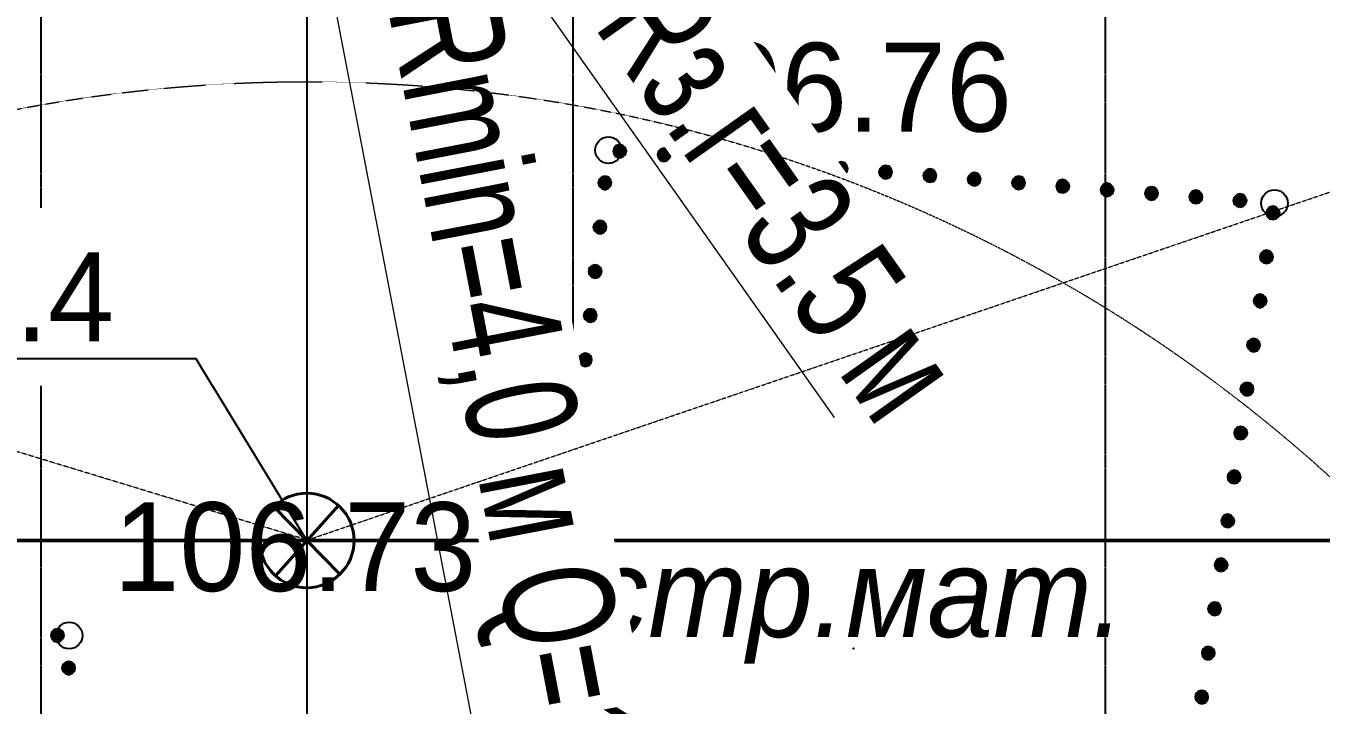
# Model space of a CAD drawing. Header units: millimetres. Extents: x 172667 to 1873135, y -274708 to 168495.
# Drawn here: x 1789544 to 1804148, y 55414 to 63067 of the extents above; entities that cross this region are included whole.
import ezdxf
from ezdxf import colors
from ezdxf.entities.mleader import LeaderData, LeaderLine
from ezdxf.enums import TextEntityAlignment as Align
from ezdxf.math import Vec2, Vec3

# ---------------------------------------------------------------- set-up
doc = ezdxf.new("R2010")
doc.units = ezdxf.units.MM
doc.linetypes.add('DASHED', pattern=[0.75, 0.5, -0.25])
doc.linetypes.add('осевая', pattern=[2, 1.25, -0.25, 0.25, -0.25])
for name, color, linetype, lineweight in [('0004-Осевая', 4, 'осевая', 25), ('010 ОГР.ДЕЙСТВ.', 3, '04.Линия ограничения', 40), ('011 ОП.ЗОНА.КРАН', 1, '02.Опасная зона кран', 40), ('СО_50_фермы', 7, 'Continuous', 50)]:
    doc.layers.add(name, color=color, linetype=linetype, lineweight=lineweight)
for name, color, linetype in [('_ТОПО', 253, 'Continuous'), ('SC007', 7, 'Continuous'), ('для геологии', 7, 'Continuous')]:
    doc.layers.add(name, color=color, linetype=linetype)
doc.styles.add('1', font='', dxfattribs={"height": 0.000909972})
doc.styles.add('F2', font='', dxfattribs={"height": 0.000909972})
doc.styles.get("Standard").update_dxf_attribs({"font": '', "height": 500})
doc.styles.add('размеры', font='', dxfattribs={"width": 0.7})
doc.styles.get('1').set_extended_font_data('D431', italic=True)
doc.styles.get('F2').set_extended_font_data('D431')
doc.styles.get('Standard').set_extended_font_data('T-FLEX Type A')
doc.styles.get('размеры').set_extended_font_data('T-FLEX Type A')
doc.linetypes.add('02.Опасная зона кран', pattern='A,1,-2,10,-0.05,[3,линии ППР.shx,S=0.2,R=180,X=0,Y=-1],-0.05,10,-2', length=25.1)
doc.linetypes.add('04.Линия ограничения', pattern='A,20,[4,линии ППР.shx,S=1.25,R=135,X=1.25,Y=0],-2.5', length=22.5)
doc.dimstyles.new('SPDS$4', dxfattribs={"dimscale": 500, "dimtxt": 2.5, "dimasz": 3, "dimexe": 0.18, "dimexo": 0.0625, "dimtad": 1, "dimtoh": 1, "dimdec": 0, "dimzin": 0, "dimtxsty": 'размеры', "dimblk1": 'OPEN30', "dimsah": 1, "dimcen": 2.5, "dimclrd": 256, "dimclre": 256, "dimclrt": 1, "dimaunit": 1, "dimadec": 0, "dimazin": 0, "dimtfac": 1, "dimtdec": 0, "dimtix": 1, "dimtmove": 0, "dimatfit": 3, "dimfxl": 1, "dimtolj": 1, "dimtzin": 0, "dimlwd": 20, "dimlwe": 20, "dimarcsym": 0})

# ---------------------------------------------------------------- blocks, each defined once
blk = doc.blocks.new('SYMBOL2060001')
at = {"layer": 'SC007'}
blk.add_circle((0, 0), 0.15, dxfattribs=at)
blk = doc.blocks.new('*D266')
at = {"linetype": 'Continuous', "lineweight": 20, "ltscale": 200, "transparency": 16777216}
for p, q in [((1792150, 67866), (1794171, 65008)), ((1798663, 58655), (1795037, 63783))]:
    blk.add_line(p, q, dxfattribs=at)
at = {"ltscale": 200, "transparency": 16777216}
blk.add_solid([(1795241, 63928), (1794833, 63639), (1794171, 65008)], dxfattribs=at)
at = {"layer": 'Defpoints', "color": 0, "ltscale": 200, "transparency": 16777216}
for p in [(1792150, 67866), (1794171, 65008)]:
    blk.add_point(p, dxfattribs=at)
at = {"color": 1, "ltscale": 200, "transparency": 16777216, "insert": (1798049, 61148), "char_height": 1250, "attachment_point": 5, "rotation": 305.2637, "style": 'размеры', "bg_fill": 3, "box_fill_scale": 1.1, "bg_fill_color": 256, "bg_fill_true_color": 13158600, "bg_fill_transparency": 0}
blk.add_mtext('\\A1;Rз.г=3.5 м', dxfattribs=at)
blk = doc.blocks.new('_Open30')
at = {"color": 0, "linetype": 'ByBlock', "lineweight": -2}
for p, q in [((-1, 0.2679), (0, 0)), ((0, 0), (-1, -0.2679)), ((0, 0), (-1, 0))]:
    blk.add_line(p, q, dxfattribs=at)
blk = doc.blocks.new('*D267')
at = {"linetype": 'Continuous', "lineweight": 20, "ltscale": 200, "transparency": 16777216}
blk.add_line((1789817, 64811), (1782219, 56524), dxfattribs=at)
at = {"ltscale": 200, "transparency": 16777216}
blk.add_solid([(1782034, 56693), (1782403, 56355), (1781205, 55419)], dxfattribs=at)
at = {"layer": 'Defpoints', "color": 0, "ltscale": 200, "transparency": 16777216}
for p in [(1792491, 67728), (1781205, 55419)]:
    blk.add_point(p, dxfattribs=at)
at = {"color": 1, "ltscale": 200, "transparency": 16777216, "insert": (1786079, 62260), "char_height": 1250, "attachment_point": 5, "rotation": 47.4812, "style": 'размеры', "bg_fill": 3, "box_fill_scale": 1.1, "bg_fill_color": 256, "bg_fill_true_color": 13158600, "bg_fill_transparency": 0}
blk.add_mtext('\\A1;Rмах=14,0 м Q=1,77', dxfattribs=at)
blk = doc.blocks.new('*D268')
at = {"linetype": 'Continuous', "lineweight": 20, "ltscale": 200, "transparency": 16777216}
for p, q in [((1792150, 67866), (1792717, 64920)), ((1795008, 53013), (1793000, 63447))]:
    blk.add_line(p, q, dxfattribs=at)
blk.add_arc((1792150, 67866), 3000, 257.1042, 282.6085, dxfattribs=at)
at = {"ltscale": 200, "transparency": 16777216}
blk.add_solid([(1793246, 63494), (1792755, 63400), (1792717, 64920)], dxfattribs=at)
at = {"layer": 'Defpoints', "color": 0, "ltscale": 200, "transparency": 16777216}
for p in [(1792150, 67866), (1792717, 64920)]:
    blk.add_point(p, dxfattribs=at)
at = {"color": 1, "ltscale": 200, "transparency": 16777216, "insert": (1795158, 57689), "char_height": 1250, "attachment_point": 5, "rotation": 280.8896, "style": 'размеры', "bg_fill": 3, "box_fill_scale": 1.1, "bg_fill_color": 256, "bg_fill_true_color": 13158600, "bg_fill_transparency": 0}
blk.add_mtext('\\A1;Rmin=4,0 м Q=13,9 м', dxfattribs=at)
blk = doc.blocks.new('_None')

msp = doc.modelspace()

# ---------------------------------------------------------------- hatches: boundary and pattern name
at = {"layer": '_ТОПО', "linetype": 'ByBlock', "lineweight": -2}
for points in [[(1796241.2, 61580.1), (1796276.2, 61590.1), (1796306.2, 61620.1), (1796316.2, 61655.1), (1796306.2, 61695.1), (1796276.2, 61720.1), (1796241.2, 61730.1), (1796201.2, 61720.1), (1796176.2, 61695.1), (1796166.2, 61655.1), (1796176.2, 61620.1), (1796201.2, 61590.1)], [(1796741.2, 61540.1), (1796776.2, 61550.1), (1796806.2, 61580.1), (1796816.2, 61615.1), (1796806.2, 61655.1), (1796776.2, 61680.1), (1796741.2, 61690.1), (1796701.2, 61680.1), (1796676.2, 61655.1), (1796666.2, 61615.1), (1796676.2, 61580.1), (1796701.2, 61550.1)], [(1797241.2, 61500.1), (1797276.2, 61510.1), (1797306.2, 61540.1), (1797316.2, 61575.1), (1797306.2, 61615.1), (1797276.2, 61640.1), (1797241.2, 61650.1), (1797201.2, 61640.1), (1797176.2, 61615.1), (1797166.2, 61575.1), (1797176.2, 61540.1), (1797201.2, 61510.1)], [(1797741.2, 61460.1), (1797776.2, 61470.1), (1797806.2, 61500.1), (1797816.2, 61535.1), (1797806.2, 61575.1), (1797776.2, 61600.1), (1797741.2, 61610.1), (1797701.2, 61600.1), (1797676.2, 61575.1), (1797666.2, 61535.1), (1797676.2, 61500.1), (1797701.2, 61470.1)], [(1798241.2, 61425.1), (1798276.2, 61435.1), (1798306.2, 61460.1), (1798316.2, 61500.1), (1798306.2, 61535.1), (1798276.2, 61565.1), (1798241.2, 61575.1), (1798201.2, 61565.1), (1798176.2, 61535.1), (1798166.2, 61500.1), (1798176.2, 61460.1), (1798201.2, 61435.1)], [(1798736.2, 61385.1), (1798776.2, 61395.1), (1798801.2, 61420.1), (1798811.2, 61460.1), (1798801.2, 61495.1), (1798776.2, 61525.1), (1798736.2, 61535.1), (1798701.2, 61525.1), (1798671.2, 61495.1), (1798661.2, 61460.1), (1798671.2, 61420.1), (1798701.2, 61395.1)], [(1799236.2, 61345.1), (1799276.2, 61355.1), (1799301.2, 61380.1), (1799311.2, 61420.1), (1799301.2, 61455.1), (1799276.2, 61485.1), (1799236.2, 61495.1), (1799201.2, 61485.1), (1799171.2, 61455.1), (1799161.2, 61420.1), (1799171.2, 61380.1), (1799201.2, 61355.1)], [(1796071.2, 61220.1), (1796111.2, 61235.1), (1796136.2, 61260.1), (1796146.2, 61300.1), (1796136.2, 61335.1), (1796111.2, 61365.1), (1796071.2, 61375.1), (1796036.2, 61365.1), (1796006.2, 61335.1), (1795996.2, 61300.1), (1796006.2, 61260.1), (1796036.2, 61235.1)], [(1799736.2, 61305.1), (1799776.2, 61315.1), (1799801.2, 61340.1), (1799811.2, 61380.1), (1799801.2, 61415.1), (1799776.2, 61445.1), (1799736.2, 61455.1), (1799701.2, 61445.1), (1799671.2, 61415.1), (1799661.2, 61380.1), (1799671.2, 61340.1), (1799701.2, 61315.1)], [(1800236.2, 61265.1), (1800276.2, 61275.1), (1800301.2, 61300.1), (1800311.2, 61340.1), (1800301.2, 61375.1), (1800276.2, 61405.1), (1800236.2, 61415.1), (1800201.2, 61405.1), (1800171.2, 61375.1), (1800161.2, 61340.1), (1800171.2, 61300.1), (1800201.2, 61275.1)], [(1800736.2, 61225.1), (1800776.2, 61235.1), (1800801.2, 61260.1), (1800811.2, 61300.1), (1800801.2, 61335.1), (1800776.2, 61365.1), (1800736.2, 61375.1), (1800701.2, 61365.1), (1800671.2, 61335.1), (1800661.2, 61300.1), (1800671.2, 61260.1), (1800701.2, 61235.1)], [(1801236.2, 61185.1), (1801271.2, 61195.1), (1801301.2, 61220.1), (1801311.2, 61260.1), (1801301.2, 61295.1), (1801271.2, 61325.1), (1801236.2, 61335.1), (1801196.2, 61325.1), (1801171.2, 61295.1), (1801161.2, 61260.1), (1801171.2, 61220.1), (1801196.2, 61195.1)], [(1801736.2, 61145.1), (1801771.2, 61155.1), (1801801.2, 61180.1), (1801811.2, 61220.1), (1801801.2, 61255.1), (1801771.2, 61285.1), (1801736.2, 61295.1), (1801696.2, 61285.1), (1801671.2, 61255.1), (1801661.2, 61220.1), (1801671.2, 61180.1), (1801696.2, 61155.1)], [(1802236.2, 61105.1), (1802271.2, 61115.1), (1802301.2, 61140.1), (1802311.2, 61180.1), (1802301.2, 61215.1), (1802271.2, 61245.1), (1802236.2, 61255.1), (1802196.2, 61245.1), (1802171.2, 61215.1), (1802161.2, 61180.1), (1802171.2, 61140.1), (1802196.2, 61115.1)], [(1802736.2, 61065.1), (1802771.2, 61075.1), (1802801.2, 61100.1), (1802811.2, 61140.1), (1802801.2, 61175.1), (1802771.2, 61205.1), (1802736.2, 61215.1), (1802696.2, 61205.1), (1802671.2, 61175.1), (1802661.2, 61140.1), (1802671.2, 61100.1), (1802696.2, 61075.1)], [(1803231.2, 61025.1), (1803271.2, 61035.1), (1803296.2, 61060.1), (1803311.2, 61100.1), (1803296.2, 61135.1), (1803271.2, 61165.1), (1803231.2, 61175.1), (1803196.2, 61165.1), (1803166.2, 61135.1), (1803156.2, 61100.1), (1803166.2, 61060.1), (1803196.2, 61035.1)], [(1803606.2, 60885.1), (1803641.2, 60895.1), (1803671.2, 60920.1), (1803681.2, 60960.1), (1803671.2, 60995.1), (1803641.2, 61025.1), (1803606.2, 61035.1), (1803566.2, 61025.1), (1803541.2, 60995.1), (1803531.2, 60960.1), (1803541.2, 60920.1), (1803566.2, 60895.1)], [(1796016.2, 60725.1), (1796056.2, 60735.1), (1796081.2, 60760.1), (1796091.2, 60800.1), (1796081.2, 60835.1), (1796056.2, 60865.1), (1796016.2, 60875.1), (1795981.2, 60865.1), (1795951.2, 60835.1), (1795941.2, 60800.1), (1795951.2, 60760.1), (1795981.2, 60735.1)], [(1803531.2, 60390.1), (1803571.2, 60400.1), (1803596.2, 60425.1), (1803606.2, 60465.1), (1803596.2, 60500.1), (1803571.2, 60530.1), (1803531.2, 60540.1), (1803496.2, 60530.1), (1803466.2, 60500.1), (1803456.2, 60465.1), (1803466.2, 60425.1), (1803496.2, 60400.1)], [(1795961.2, 60225.1), (1796001.2, 60235.1), (1796026.2, 60265.1), (1796036.2, 60300.1), (1796026.2, 60340.1), (1796001.2, 60365.1), (1795961.2, 60375.1), (1795926.2, 60365.1), (1795896.2, 60340.1), (1795886.2, 60300.1), (1795896.2, 60265.1), (1795926.2, 60235.1)], [(1803461.2, 59890.1), (1803496.2, 59905.1), (1803526.2, 59930.1), (1803536.2, 59970.1), (1803526.2, 60005.1), (1803496.2, 60035.1), (1803461.2, 60045.1), (1803421.2, 60035.1), (1803396.2, 60005.1), (1803386.2, 59970.1), (1803396.2, 59930.1), (1803421.2, 59905.1)], [(1795906.2, 59730.1), (1795946.2, 59740.1), (1795971.2, 59765.1), (1795981.2, 59805.1), (1795971.2, 59840.1), (1795946.2, 59870.1), (1795906.2, 59880.1), (1795871.2, 59870.1), (1795841.2, 59840.1), (1795831.2, 59805.1), (1795841.2, 59765.1), (1795871.2, 59740.1)], [(1803386.2, 59395.1), (1803426.2, 59405.1), (1803451.2, 59435.1), (1803461.2, 59470.1), (1803451.2, 59510.1), (1803426.2, 59535.1), (1803386.2, 59545.1), (1803351.2, 59535.1), (1803321.2, 59510.1), (1803311.2, 59470.1), (1803321.2, 59435.1), (1803351.2, 59405.1)], [(1795851.2, 59230.1), (1795891.2, 59240.1), (1795916.2, 59270.1), (1795926.2, 59305.1), (1795916.2, 59345.1), (1795891.2, 59370.1), (1795851.2, 59380.1), (1795816.2, 59370.1), (1795786.2, 59345.1), (1795776.2, 59305.1), (1795786.2, 59270.1), (1795816.2, 59240.1)], [(1803311.2, 58900.1), (1803351.2, 58910.1), (1803376.2, 58940.1), (1803386.2, 58975.1), (1803376.2, 59015.1), (1803351.2, 59040.1), (1803311.2, 59050.1), (1803276.2, 59040.1), (1803246.2, 59015.1), (1803236.2, 58975.1), (1803246.2, 58940.1), (1803276.2, 58910.1)], [(1795796.2, 58730.1), (1795836.2, 58740.1), (1795861.2, 58770.1), (1795871.2, 58805.1), (1795861.2, 58845.1), (1795836.2, 58870.1), (1795796.2, 58880.1), (1795761.2, 58870.1), (1795731.2, 58845.1), (1795721.2, 58805.1), (1795731.2, 58770.1), (1795761.2, 58740.1)], [(1803241.2, 58405.1), (1803276.2, 58415.1), (1803306.2, 58445.1), (1803316.2, 58480.1), (1803306.2, 58520.1), (1803276.2, 58545.1), (1803241.2, 58555.1), (1803201.2, 58545.1), (1803176.2, 58520.1), (1803166.2, 58480.1), (1803176.2, 58445.1), (1803201.2, 58415.1)], [(1795741.2, 58235.1), (1795781.2, 58245.1), (1795806.2, 58270.1), (1795816.2, 58310.1), (1795806.2, 58345.1), (1795781.2, 58375.1), (1795741.2, 58385.1), (1795706.2, 58375.1), (1795676.2, 58345.1), (1795666.2, 58310.1), (1795676.2, 58270.1), (1795706.2, 58245.1)], [(1803166.2, 57910.1), (1803206.2, 57920.1), (1803231.2, 57945.1), (1803241.2, 57985.1), (1803231.2, 58020.1), (1803206.2, 58050.1), (1803166.2, 58060.1), (1803131.2, 58050.1), (1803101.2, 58020.1), (1803091.2, 57985.1), (1803101.2, 57945.1), (1803131.2, 57920.1)], [(1795686.2, 57735.1), (1795726.2, 57745.1), (1795751.2, 57775.1), (1795761.2, 57810.1), (1795751.2, 57850.1), (1795726.2, 57875.1), (1795686.2, 57885.1), (1795651.2, 57875.1), (1795621.2, 57850.1), (1795611.2, 57810.1), (1795621.2, 57775.1), (1795651.2, 57745.1)], [(1803096.2, 57415.1), (1803131.2, 57425.1), (1803161.2, 57450.1), (1803171.2, 57490.1), (1803161.2, 57525.1), (1803131.2, 57555.1), (1803096.2, 57565.1), (1803056.2, 57555.1), (1803031.2, 57525.1), (1803021.2, 57490.1), (1803031.2, 57450.1), (1803056.2, 57425.1)], [(1795631.2, 57240.1), (1795671.2, 57250.1), (1795696.2, 57275.1), (1795706.2, 57315.1), (1795696.2, 57350.1), (1795671.2, 57380.1), (1795631.2, 57390.1), (1795596.2, 57380.1), (1795566.2, 57350.1), (1795556.2, 57315.1), (1795566.2, 57275.1), (1795596.2, 57250.1)], [(1803021.2, 56920.1), (1803056.2, 56930.1), (1803086.2, 56955.1), (1803096.2, 56995.1), (1803086.2, 57030.1), (1803056.2, 57060.1), (1803021.2, 57070.1), (1802981.2, 57060.1), (1802956.2, 57030.1), (1802946.2, 56995.1), (1802956.2, 56955.1), (1802981.2, 56930.1)], [(1795576.2, 56740.1), (1795616.2, 56750.1), (1795641.2, 56780.1), (1795651.2, 56815.1), (1795641.2, 56855.1), (1795616.2, 56880.1), (1795576.2, 56890.1), (1795541.2, 56880.1), (1795511.2, 56855.1), (1795501.2, 56815.1), (1795511.2, 56780.1), (1795541.2, 56750.1)], [(1802946.2, 56425.1), (1802986.2, 56435.1), (1803011.2, 56460.1), (1803021.2, 56500.1), (1803011.2, 56535.1), (1802986.2, 56565.1), (1802946.2, 56575.1), (1802911.2, 56565.1), (1802881.2, 56535.1), (1802871.2, 56500.1), (1802881.2, 56460.1), (1802911.2, 56435.1)], [(1795521.2, 56240.1), (1795561.2, 56250.1), (1795586.2, 56280.1), (1795596.2, 56315.1), (1795586.2, 56355.1), (1795561.2, 56380.1), (1795521.2, 56390.1), (1795486.2, 56380.1), (1795456.2, 56355.1), (1795446.2, 56315.1), (1795456.2, 56280.1), (1795486.2, 56250.1)], [(1789901.2, 56125.1), (1789936.2, 56135.1), (1789966.2, 56165.1), (1789976.2, 56200.1), (1789966.2, 56240.1), (1789936.2, 56265.1), (1789901.2, 56275.1), (1789861.2, 56265.1), (1789836.2, 56240.1), (1789826.2, 56200.1), (1789836.2, 56165.1), (1789861.2, 56135.1)], [(1802876.2, 55925.1), (1802911.2, 55935.1), (1802941.2, 55965.1), (1802951.2, 56000.1), (1802941.2, 56040.1), (1802911.2, 56065.1), (1802876.2, 56075.1), (1802836.2, 56065.1), (1802811.2, 56040.1), (1802801.2, 56000.1), (1802811.2, 55965.1), (1802836.2, 55935.1)], [(1790026.2, 55755.1), (1790066.2, 55770.1), (1790091.2, 55795.1), (1790101.2, 55830.1), (1790091.2, 55870.1), (1790066.2, 55895.1), (1790026.2, 55905.1), (1789991.2, 55895.1), (1789961.2, 55870.1), (1789951.2, 55830.1), (1789961.2, 55795.1), (1789991.2, 55770.1)], [(1795466.2, 55745.1), (1795506.2, 55755.1), (1795531.2, 55780.1), (1795541.2, 55820.1), (1795531.2, 55855.1), (1795506.2, 55885.1), (1795466.2, 55895.1), (1795431.2, 55885.1), (1795401.2, 55855.1), (1795391.2, 55820.1), (1795401.2, 55780.1), (1795431.2, 55755.1)], [(1802801.2, 55430.1), (1802841.2, 55440.1), (1802866.2, 55470.1), (1802876.2, 55505.1), (1802866.2, 55545.1), (1802841.2, 55570.1), (1802801.2, 55580.1), (1802766.2, 55570.1), (1802736.2, 55545.1), (1802726.2, 55505.1), (1802736.2, 55470.1), (1802766.2, 55440.1)]]:
    msp.add_hatch(color=8, dxfattribs=at).paths.add_polyline_path(points)

# ---------------------------------------------------------------- linework, layer by layer
at = {"layer": '0004-Осевая', "elevation": 107296.5}
for points in [[(1789712, 65911.8), (1789712, -4591.9)], [(1795712, 65911.8), (1795712, -4591.9)], [(1801712, 65911.8), (1801712, -4791.9)]]:
    msp.add_lwpolyline(points, dxfattribs=at)
at = {"layer": '0004-Осевая', "ltscale": 5, "elevation": 107296.5}
msp.add_lwpolyline([(1775165.2, 57268.6), (1808719.1, 57268.6)], dxfattribs=at)
at = {"layer": '_ТОПО', "color": 8, "linetype": 'ByBlock', "lineweight": -2, "flags": 128}
for points, elevation in [([(1796241.2, 61580.1), (1796276.2, 61590.1), (1796306.2, 61620.1), (1796316.2, 61655.1), (1796306.2, 61695.1), (1796276.2, 61720.1), (1796241.2, 61730.1), (1796201.2, 61720.1), (1796176.2, 61695.1), (1796166.2, 61655.1), (1796176.2, 61620.1), (1796201.2, 61590.1), (1796241.2, 61580.1)], 106825), ([(1796241.2, 61580.1), (1796276.2, 61590.1), (1796306.2, 61620.1), (1796316.2, 61655.1), (1796306.2, 61695.1), (1796276.2, 61720.1), (1796241.2, 61730.1), (1796201.2, 61720.1), (1796176.2, 61695.1), (1796166.2, 61655.1), (1796176.2, 61620.1), (1796201.2, 61590.1), (1796241.2, 61580.1)], 106825), ([(1796741.2, 61540.1), (1796776.2, 61550.1), (1796806.2, 61580.1), (1796816.2, 61615.1), (1796806.2, 61655.1), (1796776.2, 61680.1), (1796741.2, 61690.1), (1796701.2, 61680.1), (1796676.2, 61655.1), (1796666.2, 61615.1), (1796676.2, 61580.1), (1796701.2, 61550.1), (1796741.2, 61540.1)], 106825), ([(1796741.2, 61540.1), (1796776.2, 61550.1), (1796806.2, 61580.1), (1796816.2, 61615.1), (1796806.2, 61655.1), (1796776.2, 61680.1), (1796741.2, 61690.1), (1796701.2, 61680.1), (1796676.2, 61655.1), (1796666.2, 61615.1), (1796676.2, 61580.1), (1796701.2, 61550.1), (1796741.2, 61540.1)], 106825), ([(1797241.2, 61500.1), (1797276.2, 61510.1), (1797306.2, 61540.1), (1797316.2, 61575.1), (1797306.2, 61615.1), (1797276.2, 61640.1), (1797241.2, 61650.1), (1797201.2, 61640.1), (1797176.2, 61615.1), (1797166.2, 61575.1), (1797176.2, 61540.1), (1797201.2, 61510.1), (1797241.2, 61500.1)], 106825), ([(1797241.2, 61500.1), (1797276.2, 61510.1), (1797306.2, 61540.1), (1797316.2, 61575.1), (1797306.2, 61615.1), (1797276.2, 61640.1), (1797241.2, 61650.1), (1797201.2, 61640.1), (1797176.2, 61615.1), (1797166.2, 61575.1), (1797176.2, 61540.1), (1797201.2, 61510.1), (1797241.2, 61500.1)], 106825), ([(1797741.2, 61460.1), (1797776.2, 61470.1), (1797806.2, 61500.1), (1797816.2, 61535.1), (1797806.2, 61575.1), (1797776.2, 61600.1), (1797741.2, 61610.1), (1797701.2, 61600.1), (1797676.2, 61575.1), (1797666.2, 61535.1), (1797676.2, 61500.1), (1797701.2, 61470.1), (1797741.2, 61460.1)], 106825), ([(1797741.2, 61460.1), (1797776.2, 61470.1), (1797806.2, 61500.1), (1797816.2, 61535.1), (1797806.2, 61575.1), (1797776.2, 61600.1), (1797741.2, 61610.1), (1797701.2, 61600.1), (1797676.2, 61575.1), (1797666.2, 61535.1), (1797676.2, 61500.1), (1797701.2, 61470.1), (1797741.2, 61460.1)], 106825), ([(1798241.2, 61425.1), (1798276.2, 61435.1), (1798306.2, 61460.1), (1798316.2, 61500.1), (1798306.2, 61535.1), (1798276.2, 61565.1), (1798241.2, 61575.1), (1798201.2, 61565.1), (1798176.2, 61535.1), (1798166.2, 61500.1), (1798176.2, 61460.1), (1798201.2, 61435.1), (1798241.2, 61425.1)], 106825), ([(1798241.2, 61425.1), (1798276.2, 61435.1), (1798306.2, 61460.1), (1798316.2, 61500.1), (1798306.2, 61535.1), (1798276.2, 61565.1), (1798241.2, 61575.1), (1798201.2, 61565.1), (1798176.2, 61535.1), (1798166.2, 61500.1), (1798176.2, 61460.1), (1798201.2, 61435.1), (1798241.2, 61425.1)], 106825), ([(1798736.2, 61385.1), (1798776.2, 61395.1), (1798801.2, 61420.1), (1798811.2, 61460.1), (1798801.2, 61495.1), (1798776.2, 61525.1), (1798736.2, 61535.1), (1798701.2, 61525.1), (1798671.2, 61495.1), (1798661.2, 61460.1), (1798671.2, 61420.1), (1798701.2, 61395.1), (1798736.2, 61385.1)], 106825), ([(1798736.2, 61385.1), (1798776.2, 61395.1), (1798801.2, 61420.1), (1798811.2, 61460.1), (1798801.2, 61495.1), (1798776.2, 61525.1), (1798736.2, 61535.1), (1798701.2, 61525.1), (1798671.2, 61495.1), (1798661.2, 61460.1), (1798671.2, 61420.1), (1798701.2, 61395.1), (1798736.2, 61385.1)], 106825), ([(1799236.2, 61345.1), (1799276.2, 61355.1), (1799301.2, 61380.1), (1799311.2, 61420.1), (1799301.2, 61455.1), (1799276.2, 61485.1), (1799236.2, 61495.1), (1799201.2, 61485.1), (1799171.2, 61455.1), (1799161.2, 61420.1), (1799171.2, 61380.1), (1799201.2, 61355.1), (1799236.2, 61345.1)], 106825), ([(1799236.2, 61345.1), (1799276.2, 61355.1), (1799301.2, 61380.1), (1799311.2, 61420.1), (1799301.2, 61455.1), (1799276.2, 61485.1), (1799236.2, 61495.1), (1799201.2, 61485.1), (1799171.2, 61455.1), (1799161.2, 61420.1), (1799171.2, 61380.1), (1799201.2, 61355.1), (1799236.2, 61345.1)], 106825), ([(1796071.2, 61220.1), (1796111.2, 61235.1), (1796136.2, 61260.1), (1796146.2, 61300.1), (1796136.2, 61335.1), (1796111.2, 61365.1), (1796071.2, 61375.1), (1796036.2, 61365.1), (1796006.2, 61335.1), (1795996.2, 61300.1), (1796006.2, 61260.1), (1796036.2, 61235.1), (1796071.2, 61220.1)], 106825), ([(1796071.2, 61220.1), (1796111.2, 61235.1), (1796136.2, 61260.1), (1796146.2, 61300.1), (1796136.2, 61335.1), (1796111.2, 61365.1), (1796071.2, 61375.1), (1796036.2, 61365.1), (1796006.2, 61335.1), (1795996.2, 61300.1), (1796006.2, 61260.1), (1796036.2, 61235.1), (1796071.2, 61220.1)], 106825), ([(1799736.2, 61305.1), (1799776.2, 61315.1), (1799801.2, 61340.1), (1799811.2, 61380.1), (1799801.2, 61415.1), (1799776.2, 61445.1), (1799736.2, 61455.1), (1799701.2, 61445.1), (1799671.2, 61415.1), (1799661.2, 61380.1), (1799671.2, 61340.1), (1799701.2, 61315.1), (1799736.2, 61305.1)], 106825), ([(1799736.2, 61305.1), (1799776.2, 61315.1), (1799801.2, 61340.1), (1799811.2, 61380.1), (1799801.2, 61415.1), (1799776.2, 61445.1), (1799736.2, 61455.1), (1799701.2, 61445.1), (1799671.2, 61415.1), (1799661.2, 61380.1), (1799671.2, 61340.1), (1799701.2, 61315.1), (1799736.2, 61305.1)], 106825), ([(1800236.2, 61265.1), (1800276.2, 61275.1), (1800301.2, 61300.1), (1800311.2, 61340.1), (1800301.2, 61375.1), (1800276.2, 61405.1), (1800236.2, 61415.1), (1800201.2, 61405.1), (1800171.2, 61375.1), (1800161.2, 61340.1), (1800171.2, 61300.1), (1800201.2, 61275.1), (1800236.2, 61265.1)], 106825), ([(1800236.2, 61265.1), (1800276.2, 61275.1), (1800301.2, 61300.1), (1800311.2, 61340.1), (1800301.2, 61375.1), (1800276.2, 61405.1), (1800236.2, 61415.1), (1800201.2, 61405.1), (1800171.2, 61375.1), (1800161.2, 61340.1), (1800171.2, 61300.1), (1800201.2, 61275.1), (1800236.2, 61265.1)], 106825), ([(1800736.2, 61225.1), (1800776.2, 61235.1), (1800801.2, 61260.1), (1800811.2, 61300.1), (1800801.2, 61335.1), (1800776.2, 61365.1), (1800736.2, 61375.1), (1800701.2, 61365.1), (1800671.2, 61335.1), (1800661.2, 61300.1), (1800671.2, 61260.1), (1800701.2, 61235.1), (1800736.2, 61225.1)], 106825), ([(1800736.2, 61225.1), (1800776.2, 61235.1), (1800801.2, 61260.1), (1800811.2, 61300.1), (1800801.2, 61335.1), (1800776.2, 61365.1), (1800736.2, 61375.1), (1800701.2, 61365.1), (1800671.2, 61335.1), (1800661.2, 61300.1), (1800671.2, 61260.1), (1800701.2, 61235.1), (1800736.2, 61225.1)], 106825), ([(1801236.2, 61185.1), (1801271.2, 61195.1), (1801301.2, 61220.1), (1801311.2, 61260.1), (1801301.2, 61295.1), (1801271.2, 61325.1), (1801236.2, 61335.1), (1801196.2, 61325.1), (1801171.2, 61295.1), (1801161.2, 61260.1), (1801171.2, 61220.1), (1801196.2, 61195.1), (1801236.2, 61185.1)], 106825), ([(1801236.2, 61185.1), (1801271.2, 61195.1), (1801301.2, 61220.1), (1801311.2, 61260.1), (1801301.2, 61295.1), (1801271.2, 61325.1), (1801236.2, 61335.1), (1801196.2, 61325.1), (1801171.2, 61295.1), (1801161.2, 61260.1), (1801171.2, 61220.1), (1801196.2, 61195.1), (1801236.2, 61185.1)], 106825), ([(1801736.2, 61145.1), (1801771.2, 61155.1), (1801801.2, 61180.1), (1801811.2, 61220.1), (1801801.2, 61255.1), (1801771.2, 61285.1), (1801736.2, 61295.1), (1801696.2, 61285.1), (1801671.2, 61255.1), (1801661.2, 61220.1), (1801671.2, 61180.1), (1801696.2, 61155.1), (1801736.2, 61145.1)], 106825), ([(1801736.2, 61145.1), (1801771.2, 61155.1), (1801801.2, 61180.1), (1801811.2, 61220.1), (1801801.2, 61255.1), (1801771.2, 61285.1), (1801736.2, 61295.1), (1801696.2, 61285.1), (1801671.2, 61255.1), (1801661.2, 61220.1), (1801671.2, 61180.1), (1801696.2, 61155.1), (1801736.2, 61145.1)], 106825), ([(1802236.2, 61105.1), (1802271.2, 61115.1), (1802301.2, 61140.1), (1802311.2, 61180.1), (1802301.2, 61215.1), (1802271.2, 61245.1), (1802236.2, 61255.1), (1802196.2, 61245.1), (1802171.2, 61215.1), (1802161.2, 61180.1), (1802171.2, 61140.1), (1802196.2, 61115.1), (1802236.2, 61105.1)], 106825), ([(1802236.2, 61105.1), (1802271.2, 61115.1), (1802301.2, 61140.1), (1802311.2, 61180.1), (1802301.2, 61215.1), (1802271.2, 61245.1), (1802236.2, 61255.1), (1802196.2, 61245.1), (1802171.2, 61215.1), (1802161.2, 61180.1), (1802171.2, 61140.1), (1802196.2, 61115.1), (1802236.2, 61105.1)], 106825), ([(1802736.2, 61065.1), (1802771.2, 61075.1), (1802801.2, 61100.1), (1802811.2, 61140.1), (1802801.2, 61175.1), (1802771.2, 61205.1), (1802736.2, 61215.1), (1802696.2, 61205.1), (1802671.2, 61175.1), (1802661.2, 61140.1), (1802671.2, 61100.1), (1802696.2, 61075.1), (1802736.2, 61065.1)], 106825), ([(1802736.2, 61065.1), (1802771.2, 61075.1), (1802801.2, 61100.1), (1802811.2, 61140.1), (1802801.2, 61175.1), (1802771.2, 61205.1), (1802736.2, 61215.1), (1802696.2, 61205.1), (1802671.2, 61175.1), (1802661.2, 61140.1), (1802671.2, 61100.1), (1802696.2, 61075.1), (1802736.2, 61065.1)], 106825), ([(1803231.2, 61025.1), (1803271.2, 61035.1), (1803296.2, 61060.1), (1803311.2, 61100.1), (1803296.2, 61135.1), (1803271.2, 61165.1), (1803231.2, 61175.1), (1803196.2, 61165.1), (1803166.2, 61135.1), (1803156.2, 61100.1), (1803166.2, 61060.1), (1803196.2, 61035.1), (1803231.2, 61025.1)], 106825), ([(1803231.2, 61025.1), (1803271.2, 61035.1), (1803296.2, 61060.1), (1803311.2, 61100.1), (1803296.2, 61135.1), (1803271.2, 61165.1), (1803231.2, 61175.1), (1803196.2, 61165.1), (1803166.2, 61135.1), (1803156.2, 61100.1), (1803166.2, 61060.1), (1803196.2, 61035.1), (1803231.2, 61025.1)], 106825), ([(1803606.2, 60885.1), (1803641.2, 60895.1), (1803671.2, 60920.1), (1803681.2, 60960.1), (1803671.2, 60995.1), (1803641.2, 61025.1), (1803606.2, 61035.1), (1803566.2, 61025.1), (1803541.2, 60995.1), (1803531.2, 60960.1), (1803541.2, 60920.1), (1803566.2, 60895.1), (1803606.2, 60885.1)], 106825), ([(1803606.2, 60885.1), (1803641.2, 60895.1), (1803671.2, 60920.1), (1803681.2, 60960.1), (1803671.2, 60995.1), (1803641.2, 61025.1), (1803606.2, 61035.1), (1803566.2, 61025.1), (1803541.2, 60995.1), (1803531.2, 60960.1), (1803541.2, 60920.1), (1803566.2, 60895.1), (1803606.2, 60885.1)], 106825), ([(1796016.2, 60725.1), (1796056.2, 60735.1), (1796081.2, 60760.1), (1796091.2, 60800.1), (1796081.2, 60835.1), (1796056.2, 60865.1), (1796016.2, 60875.1), (1795981.2, 60865.1), (1795951.2, 60835.1), (1795941.2, 60800.1), (1795951.2, 60760.1), (1795981.2, 60735.1), (1796016.2, 60725.1)], 106825), ([(1796016.2, 60725.1), (1796056.2, 60735.1), (1796081.2, 60760.1), (1796091.2, 60800.1), (1796081.2, 60835.1), (1796056.2, 60865.1), (1796016.2, 60875.1), (1795981.2, 60865.1), (1795951.2, 60835.1), (1795941.2, 60800.1), (1795951.2, 60760.1), (1795981.2, 60735.1), (1796016.2, 60725.1)], 106825), ([(1803531.2, 60390.1), (1803571.2, 60400.1), (1803596.2, 60425.1), (1803606.2, 60465.1), (1803596.2, 60500.1), (1803571.2, 60530.1), (1803531.2, 60540.1), (1803496.2, 60530.1), (1803466.2, 60500.1), (1803456.2, 60465.1), (1803466.2, 60425.1), (1803496.2, 60400.1), (1803531.2, 60390.1)], 106825), ([(1803531.2, 60390.1), (1803571.2, 60400.1), (1803596.2, 60425.1), (1803606.2, 60465.1), (1803596.2, 60500.1), (1803571.2, 60530.1), (1803531.2, 60540.1), (1803496.2, 60530.1), (1803466.2, 60500.1), (1803456.2, 60465.1), (1803466.2, 60425.1), (1803496.2, 60400.1), (1803531.2, 60390.1)], 106825), ([(1795961.2, 60225.1), (1796001.2, 60235.1), (1796026.2, 60265.1), (1796036.2, 60300.1), (1796026.2, 60340.1), (1796001.2, 60365.1), (1795961.2, 60375.1), (1795926.2, 60365.1), (1795896.2, 60340.1), (1795886.2, 60300.1), (1795896.2, 60265.1), (1795926.2, 60235.1), (1795961.2, 60225.1)], 106825), ([(1795961.2, 60225.1), (1796001.2, 60235.1), (1796026.2, 60265.1), (1796036.2, 60300.1), (1796026.2, 60340.1), (1796001.2, 60365.1), (1795961.2, 60375.1), (1795926.2, 60365.1), (1795896.2, 60340.1), (1795886.2, 60300.1), (1795896.2, 60265.1), (1795926.2, 60235.1), (1795961.2, 60225.1)], 106825), ([(1803461.2, 59890.1), (1803496.2, 59905.1), (1803526.2, 59930.1), (1803536.2, 59970.1), (1803526.2, 60005.1), (1803496.2, 60035.1), (1803461.2, 60045.1), (1803421.2, 60035.1), (1803396.2, 60005.1), (1803386.2, 59970.1), (1803396.2, 59930.1), (1803421.2, 59905.1), (1803461.2, 59890.1)], 106825), ([(1803461.2, 59890.1), (1803496.2, 59905.1), (1803526.2, 59930.1), (1803536.2, 59970.1), (1803526.2, 60005.1), (1803496.2, 60035.1), (1803461.2, 60045.1), (1803421.2, 60035.1), (1803396.2, 60005.1), (1803386.2, 59970.1), (1803396.2, 59930.1), (1803421.2, 59905.1), (1803461.2, 59890.1)], 106825), ([(1795906.2, 59730.1), (1795946.2, 59740.1), (1795971.2, 59765.1), (1795981.2, 59805.1), (1795971.2, 59840.1), (1795946.2, 59870.1), (1795906.2, 59880.1), (1795871.2, 59870.1), (1795841.2, 59840.1), (1795831.2, 59805.1), (1795841.2, 59765.1), (1795871.2, 59740.1), (1795906.2, 59730.1)], 106825), ([(1795906.2, 59730.1), (1795946.2, 59740.1), (1795971.2, 59765.1), (1795981.2, 59805.1), (1795971.2, 59840.1), (1795946.2, 59870.1), (1795906.2, 59880.1), (1795871.2, 59870.1), (1795841.2, 59840.1), (1795831.2, 59805.1), (1795841.2, 59765.1), (1795871.2, 59740.1), (1795906.2, 59730.1)], 106825), ([(1803386.2, 59395.1), (1803426.2, 59405.1), (1803451.2, 59435.1), (1803461.2, 59470.1), (1803451.2, 59510.1), (1803426.2, 59535.1), (1803386.2, 59545.1), (1803351.2, 59535.1), (1803321.2, 59510.1), (1803311.2, 59470.1), (1803321.2, 59435.1), (1803351.2, 59405.1), (1803386.2, 59395.1)], 106825), ([(1803386.2, 59395.1), (1803426.2, 59405.1), (1803451.2, 59435.1), (1803461.2, 59470.1), (1803451.2, 59510.1), (1803426.2, 59535.1), (1803386.2, 59545.1), (1803351.2, 59535.1), (1803321.2, 59510.1), (1803311.2, 59470.1), (1803321.2, 59435.1), (1803351.2, 59405.1), (1803386.2, 59395.1)], 106825), ([(1795851.2, 59230.1), (1795891.2, 59240.1), (1795916.2, 59270.1), (1795926.2, 59305.1), (1795916.2, 59345.1), (1795891.2, 59370.1), (1795851.2, 59380.1), (1795816.2, 59370.1), (1795786.2, 59345.1), (1795776.2, 59305.1), (1795786.2, 59270.1), (1795816.2, 59240.1), (1795851.2, 59230.1)], 106825), ([(1795851.2, 59230.1), (1795891.2, 59240.1), (1795916.2, 59270.1), (1795926.2, 59305.1), (1795916.2, 59345.1), (1795891.2, 59370.1), (1795851.2, 59380.1), (1795816.2, 59370.1), (1795786.2, 59345.1), (1795776.2, 59305.1), (1795786.2, 59270.1), (1795816.2, 59240.1), (1795851.2, 59230.1)], 106825), ([(1803311.2, 58900.1), (1803351.2, 58910.1), (1803376.2, 58940.1), (1803386.2, 58975.1), (1803376.2, 59015.1), (1803351.2, 59040.1), (1803311.2, 59050.1), (1803276.2, 59040.1), (1803246.2, 59015.1), (1803236.2, 58975.1), (1803246.2, 58940.1), (1803276.2, 58910.1), (1803311.2, 58900.1)], 106825), ([(1803311.2, 58900.1), (1803351.2, 58910.1), (1803376.2, 58940.1), (1803386.2, 58975.1), (1803376.2, 59015.1), (1803351.2, 59040.1), (1803311.2, 59050.1), (1803276.2, 59040.1), (1803246.2, 59015.1), (1803236.2, 58975.1), (1803246.2, 58940.1), (1803276.2, 58910.1), (1803311.2, 58900.1)], 106825), ([(1795796.2, 58730.1), (1795836.2, 58740.1), (1795861.2, 58770.1), (1795871.2, 58805.1), (1795861.2, 58845.1), (1795836.2, 58870.1), (1795796.2, 58880.1), (1795761.2, 58870.1), (1795731.2, 58845.1), (1795721.2, 58805.1), (1795731.2, 58770.1), (1795761.2, 58740.1), (1795796.2, 58730.1)], 106825), ([(1795796.2, 58730.1), (1795836.2, 58740.1), (1795861.2, 58770.1), (1795871.2, 58805.1), (1795861.2, 58845.1), (1795836.2, 58870.1), (1795796.2, 58880.1), (1795761.2, 58870.1), (1795731.2, 58845.1), (1795721.2, 58805.1), (1795731.2, 58770.1), (1795761.2, 58740.1), (1795796.2, 58730.1)], 106825), ([(1803241.2, 58405.1), (1803276.2, 58415.1), (1803306.2, 58445.1), (1803316.2, 58480.1), (1803306.2, 58520.1), (1803276.2, 58545.1), (1803241.2, 58555.1), (1803201.2, 58545.1), (1803176.2, 58520.1), (1803166.2, 58480.1), (1803176.2, 58445.1), (1803201.2, 58415.1), (1803241.2, 58405.1)], 106825), ([(1803241.2, 58405.1), (1803276.2, 58415.1), (1803306.2, 58445.1), (1803316.2, 58480.1), (1803306.2, 58520.1), (1803276.2, 58545.1), (1803241.2, 58555.1), (1803201.2, 58545.1), (1803176.2, 58520.1), (1803166.2, 58480.1), (1803176.2, 58445.1), (1803201.2, 58415.1), (1803241.2, 58405.1)], 106825), ([(1795741.2, 58235.1), (1795781.2, 58245.1), (1795806.2, 58270.1), (1795816.2, 58310.1), (1795806.2, 58345.1), (1795781.2, 58375.1), (1795741.2, 58385.1), (1795706.2, 58375.1), (1795676.2, 58345.1), (1795666.2, 58310.1), (1795676.2, 58270.1), (1795706.2, 58245.1), (1795741.2, 58235.1)], 106825), ([(1795741.2, 58235.1), (1795781.2, 58245.1), (1795806.2, 58270.1), (1795816.2, 58310.1), (1795806.2, 58345.1), (1795781.2, 58375.1), (1795741.2, 58385.1), (1795706.2, 58375.1), (1795676.2, 58345.1), (1795666.2, 58310.1), (1795676.2, 58270.1), (1795706.2, 58245.1), (1795741.2, 58235.1)], 106825), ([(1803166.2, 57910.1), (1803206.2, 57920.1), (1803231.2, 57945.1), (1803241.2, 57985.1), (1803231.2, 58020.1), (1803206.2, 58050.1), (1803166.2, 58060.1), (1803131.2, 58050.1), (1803101.2, 58020.1), (1803091.2, 57985.1), (1803101.2, 57945.1), (1803131.2, 57920.1), (1803166.2, 57910.1)], 106825), ([(1803166.2, 57910.1), (1803206.2, 57920.1), (1803231.2, 57945.1), (1803241.2, 57985.1), (1803231.2, 58020.1), (1803206.2, 58050.1), (1803166.2, 58060.1), (1803131.2, 58050.1), (1803101.2, 58020.1), (1803091.2, 57985.1), (1803101.2, 57945.1), (1803131.2, 57920.1), (1803166.2, 57910.1)], 106825), ([(1795686.2, 57735.1), (1795726.2, 57745.1), (1795751.2, 57775.1), (1795761.2, 57810.1), (1795751.2, 57850.1), (1795726.2, 57875.1), (1795686.2, 57885.1), (1795651.2, 57875.1), (1795621.2, 57850.1), (1795611.2, 57810.1), (1795621.2, 57775.1), (1795651.2, 57745.1), (1795686.2, 57735.1)], 106825), ([(1795686.2, 57735.1), (1795726.2, 57745.1), (1795751.2, 57775.1), (1795761.2, 57810.1), (1795751.2, 57850.1), (1795726.2, 57875.1), (1795686.2, 57885.1), (1795651.2, 57875.1), (1795621.2, 57850.1), (1795611.2, 57810.1), (1795621.2, 57775.1), (1795651.2, 57745.1), (1795686.2, 57735.1)], 106825), ([(1803096.2, 57415.1), (1803131.2, 57425.1), (1803161.2, 57450.1), (1803171.2, 57490.1), (1803161.2, 57525.1), (1803131.2, 57555.1), (1803096.2, 57565.1), (1803056.2, 57555.1), (1803031.2, 57525.1), (1803021.2, 57490.1), (1803031.2, 57450.1), (1803056.2, 57425.1), (1803096.2, 57415.1)], 106825), ([(1803096.2, 57415.1), (1803131.2, 57425.1), (1803161.2, 57450.1), (1803171.2, 57490.1), (1803161.2, 57525.1), (1803131.2, 57555.1), (1803096.2, 57565.1), (1803056.2, 57555.1), (1803031.2, 57525.1), (1803021.2, 57490.1), (1803031.2, 57450.1), (1803056.2, 57425.1), (1803096.2, 57415.1)], 106825), ([(1795631.2, 57240.1), (1795671.2, 57250.1), (1795696.2, 57275.1), (1795706.2, 57315.1), (1795696.2, 57350.1), (1795671.2, 57380.1), (1795631.2, 57390.1), (1795596.2, 57380.1), (1795566.2, 57350.1), (1795556.2, 57315.1), (1795566.2, 57275.1), (1795596.2, 57250.1), (1795631.2, 57240.1)], 106825), ([(1795631.2, 57240.1), (1795671.2, 57250.1), (1795696.2, 57275.1), (1795706.2, 57315.1), (1795696.2, 57350.1), (1795671.2, 57380.1), (1795631.2, 57390.1), (1795596.2, 57380.1), (1795566.2, 57350.1), (1795556.2, 57315.1), (1795566.2, 57275.1), (1795596.2, 57250.1), (1795631.2, 57240.1)], 106825), ([(1803021.2, 56920.1), (1803056.2, 56930.1), (1803086.2, 56955.1), (1803096.2, 56995.1), (1803086.2, 57030.1), (1803056.2, 57060.1), (1803021.2, 57070.1), (1802981.2, 57060.1), (1802956.2, 57030.1), (1802946.2, 56995.1), (1802956.2, 56955.1), (1802981.2, 56930.1), (1803021.2, 56920.1)], 106825), ([(1803021.2, 56920.1), (1803056.2, 56930.1), (1803086.2, 56955.1), (1803096.2, 56995.1), (1803086.2, 57030.1), (1803056.2, 57060.1), (1803021.2, 57070.1), (1802981.2, 57060.1), (1802956.2, 57030.1), (1802946.2, 56995.1), (1802956.2, 56955.1), (1802981.2, 56930.1), (1803021.2, 56920.1)], 106825), ([(1795576.2, 56740.1), (1795616.2, 56750.1), (1795641.2, 56780.1), (1795651.2, 56815.1), (1795641.2, 56855.1), (1795616.2, 56880.1), (1795576.2, 56890.1), (1795541.2, 56880.1), (1795511.2, 56855.1), (1795501.2, 56815.1), (1795511.2, 56780.1), (1795541.2, 56750.1), (1795576.2, 56740.1)], 106825), ([(1795576.2, 56740.1), (1795616.2, 56750.1), (1795641.2, 56780.1), (1795651.2, 56815.1), (1795641.2, 56855.1), (1795616.2, 56880.1), (1795576.2, 56890.1), (1795541.2, 56880.1), (1795511.2, 56855.1), (1795501.2, 56815.1), (1795511.2, 56780.1), (1795541.2, 56750.1), (1795576.2, 56740.1)], 106825), ([(1802946.2, 56425.1), (1802986.2, 56435.1), (1803011.2, 56460.1), (1803021.2, 56500.1), (1803011.2, 56535.1), (1802986.2, 56565.1), (1802946.2, 56575.1), (1802911.2, 56565.1), (1802881.2, 56535.1), (1802871.2, 56500.1), (1802881.2, 56460.1), (1802911.2, 56435.1), (1802946.2, 56425.1)], 106825), ([(1802946.2, 56425.1), (1802986.2, 56435.1), (1803011.2, 56460.1), (1803021.2, 56500.1), (1803011.2, 56535.1), (1802986.2, 56565.1), (1802946.2, 56575.1), (1802911.2, 56565.1), (1802881.2, 56535.1), (1802871.2, 56500.1), (1802881.2, 56460.1), (1802911.2, 56435.1), (1802946.2, 56425.1)], 106825), ([(1795521.2, 56240.1), (1795561.2, 56250.1), (1795586.2, 56280.1), (1795596.2, 56315.1), (1795586.2, 56355.1), (1795561.2, 56380.1), (1795521.2, 56390.1), (1795486.2, 56380.1), (1795456.2, 56355.1), (1795446.2, 56315.1), (1795456.2, 56280.1), (1795486.2, 56250.1), (1795521.2, 56240.1)], 106825), ([(1795521.2, 56240.1), (1795561.2, 56250.1), (1795586.2, 56280.1), (1795596.2, 56315.1), (1795586.2, 56355.1), (1795561.2, 56380.1), (1795521.2, 56390.1), (1795486.2, 56380.1), (1795456.2, 56355.1), (1795446.2, 56315.1), (1795456.2, 56280.1), (1795486.2, 56250.1), (1795521.2, 56240.1)], 106825), ([(1789901.2, 56125.1), (1789936.2, 56135.1), (1789966.2, 56165.1), (1789976.2, 56200.1), (1789966.2, 56240.1), (1789936.2, 56265.1), (1789901.2, 56275.1), (1789861.2, 56265.1), (1789836.2, 56240.1), (1789826.2, 56200.1), (1789836.2, 56165.1), (1789861.2, 56135.1), (1789901.2, 56125.1)], 106779), ([(1789901.2, 56125.1), (1789936.2, 56135.1), (1789966.2, 56165.1), (1789976.2, 56200.1), (1789966.2, 56240.1), (1789936.2, 56265.1), (1789901.2, 56275.1), (1789861.2, 56265.1), (1789836.2, 56240.1), (1789826.2, 56200.1), (1789836.2, 56165.1), (1789861.2, 56135.1), (1789901.2, 56125.1)], 106779), ([(1802876.2, 55925.1), (1802911.2, 55935.1), (1802941.2, 55965.1), (1802951.2, 56000.1), (1802941.2, 56040.1), (1802911.2, 56065.1), (1802876.2, 56075.1), (1802836.2, 56065.1), (1802811.2, 56040.1), (1802801.2, 56000.1), (1802811.2, 55965.1), (1802836.2, 55935.1), (1802876.2, 55925.1)], 106825), ([(1802876.2, 55925.1), (1802911.2, 55935.1), (1802941.2, 55965.1), (1802951.2, 56000.1), (1802941.2, 56040.1), (1802911.2, 56065.1), (1802876.2, 56075.1), (1802836.2, 56065.1), (1802811.2, 56040.1), (1802801.2, 56000.1), (1802811.2, 55965.1), (1802836.2, 55935.1), (1802876.2, 55925.1)], 106825), ([(1790026.2, 55755.1), (1790066.2, 55770.1), (1790091.2, 55795.1), (1790101.2, 55830.1), (1790091.2, 55870.1), (1790066.2, 55895.1), (1790026.2, 55905.1), (1789991.2, 55895.1), (1789961.2, 55870.1), (1789951.2, 55830.1), (1789961.2, 55795.1), (1789991.2, 55770.1), (1790026.2, 55755.1)], 106779), ([(1790026.2, 55755.1), (1790066.2, 55770.1), (1790091.2, 55795.1), (1790101.2, 55830.1), (1790091.2, 55870.1), (1790066.2, 55895.1), (1790026.2, 55905.1), (1789991.2, 55895.1), (1789961.2, 55870.1), (1789951.2, 55830.1), (1789961.2, 55795.1), (1789991.2, 55770.1), (1790026.2, 55755.1)], 106779), ([(1795466.2, 55745.1), (1795506.2, 55755.1), (1795531.2, 55780.1), (1795541.2, 55820.1), (1795531.2, 55855.1), (1795506.2, 55885.1), (1795466.2, 55895.1), (1795431.2, 55885.1), (1795401.2, 55855.1), (1795391.2, 55820.1), (1795401.2, 55780.1), (1795431.2, 55755.1), (1795466.2, 55745.1)], 106825), ([(1795466.2, 55745.1), (1795506.2, 55755.1), (1795531.2, 55780.1), (1795541.2, 55820.1), (1795531.2, 55855.1), (1795506.2, 55885.1), (1795466.2, 55895.1), (1795431.2, 55885.1), (1795401.2, 55855.1), (1795391.2, 55820.1), (1795401.2, 55780.1), (1795431.2, 55755.1), (1795466.2, 55745.1)], 106825), ([(1802801.2, 55430.1), (1802841.2, 55440.1), (1802866.2, 55470.1), (1802876.2, 55505.1), (1802866.2, 55545.1), (1802841.2, 55570.1), (1802801.2, 55580.1), (1802766.2, 55570.1), (1802736.2, 55545.1), (1802726.2, 55505.1), (1802736.2, 55470.1), (1802766.2, 55440.1), (1802801.2, 55430.1)], 106825), ([(1802801.2, 55430.1), (1802841.2, 55440.1), (1802866.2, 55470.1), (1802876.2, 55505.1), (1802866.2, 55545.1), (1802841.2, 55570.1), (1802801.2, 55580.1), (1802766.2, 55570.1), (1802736.2, 55545.1), (1802726.2, 55505.1), (1802736.2, 55470.1), (1802766.2, 55440.1), (1802801.2, 55430.1)], 106825)]:
    msp.add_lwpolyline(points, close=True, dxfattribs=dict(at, elevation=elevation))
at = {"layer": '_ТОПО', "color": 8, "linetype": 'ByBlock', "lineweight": -2}
msp.add_point((1798873.7, 56051.1, 106801.4), dxfattribs=at)
at = {"layer": 'СО_50_фермы', "color": 5, "elevation": 107296.5}
msp.add_lwpolyline([(1778012, 57268.6), (1807412, 57268.6)], dxfattribs=at)

# ---------------------------------------------------------------- block references
at = {"layer": '_ТОПО', "color": 8, "linetype": 'ByBlock', "lineweight": -2, "xscale": 1000, "yscale": 1000, "zscale": 1000}
for p in [(1796112.2, 61667.1, 106761), (1803622.2, 61069.1, 106889), (1790032.2, 56199.1, 106734)]:
    msp.add_blockref('SYMBOL2060001', p, dxfattribs=at)

# ---------------------------------------------------------------- texts
at = {"layer": '_ТОПО', "color": 8, "linetype": 'ByBlock', "lineweight": -2, "style": 'F2'}
for s, p in [('106.76', (1796572.2, 62377.1, 109261)), ('106.73', (1790532.2, 57199.1, 106734))]:
    msp.add_text(s, height=1000, dxfattribs=at).set_placement(p, align=Align.MIDDLE_LEFT)
at = {"layer": '_ТОПО', "color": 8, "linetype": 'ByBlock', "lineweight": -2, "style": '1'}
msp.add_text('стр.мат.', height=1000, dxfattribs=at).set_placement((1798913.7, 56681.1, 106801.4), align=Align.MIDDLE_CENTER)

# ---------------------------------------------------------------- next in the draw order: dimensions: what is measured, and where the dimension line sits
at = {"ltscale": 200}
dim = msp.add_radius_dim(center=(1792150.3, 67866, 105718), mpoint=(1794171, 65008.2, 105718), text='Rз.г=3.5 м', dimstyle='SPDS$4', override={"dimtfill": 1}, dxfattribs=at)
dim.commit()
dim.dimension.update_dxf_attribs({"geometry": '*D266', "text_midpoint": (1798048.7, 61148, 105718)})

# ---------------------------------------------------------------- next in the draw order: dimensions: what is measured, and where the dimension line sits
dim = msp.add_radius_dim(center=(1792491.2, 67727.6, 105718), mpoint=(1781204.8, 55418.8, 105718), text='Rмах=14,0 м Q=1,77', dimstyle='SPDS$4', override={"dimtfill": 1}, dxfattribs=at)
dim.commit()
dim.dimension.update_dxf_attribs({"geometry": '*D267', "text_midpoint": (1786838.7, 61563, 105718), "dimtype": 164})

# ---------------------------------------------------------------- next in the draw order: dimensions: what is measured, and where the dimension line sits
dim = msp.add_radius_dim(center=(1792150.3, 67866, 105718), mpoint=(1792717, 64920, 105718), text='Rmin=4,0 м Q=13,9 м', dimstyle='SPDS$4', override={"dimtfill": 1}, dxfattribs=at)
dim.commit()
dim.dimension.update_dxf_attribs({"geometry": '*D268', "text_midpoint": (1795158.4, 57688.5, 105718)})

# ---------------------------------------------------------------- next in the draw order: linework, layer by layer
msp.add_line((1792717, 23268.6, 107296.5), (1792717, 68396.1, 107296.5))
at = {"lineweight": 40}
for p, q in [((1792338.4, 57647.9, 107296.5), (1793085.6, 56889.3, 107296.5)), ((1792356.7, 56872.2, 107296.5), (1793067.4, 57665, 107296.5))]:
    msp.add_line(p, q, dxfattribs=at)
at = {"color": 6, "linetype": 'DASHED', "lineweight": 20, "ltscale": 5}
for centre in [(1792712, 57268.6, 107296.5), (1792712, 45268.6, 107296.5)]:
    msp.add_circle(centre, 17169.7, dxfattribs=at)
at = {"lineweight": 40}
msp.add_circle((1792712, 57268.6, 107296.5), 532.4, dxfattribs=at)

# ---------------------------------------------------------------- next in the draw order: leaders
at = {"layer": 'для геологии', "linetype": 'Continuous', "lineweight": 0}
ml = msp.add_multileader_mtext('Standard', dxfattribs=at)
ml.set_content('Ст.4', color=256)
ml.set_leader_properties()
ml.set_arrow_properties(name='NONE')
ml.build(insert=Vec2(0, 0))
ml.multileader.update_dxf_attribs({"text_left_attachment_type": 6, "text_right_attachment_type": 6, "dogleg_length": 0.36, "arrow_head_size": 1000})
ctx = ml.context
ctx.base_point, ctx.char_height, ctx.arrow_head_size, ctx.landing_gap_size, ctx.plane_origin = Vec3(1788065.3, 59314.1, 107296.5), 1000, 1000, 90, Vec3(1784151.4, 52841.1, 107296.5)
ctx.left_attachment, ctx.right_attachment, ctx.text_align_type = 6, 6, 1
notes = []
notes.append((ctx, [(0, (1, 1, 0), (1791462.4, 59314.1, 107296.5), (-1, 0), 1144.9, [(0, [(1792712, 57268.6, 107296.5)], 0, [])])]))
ctx.mtext.insert, ctx.mtext.rotation, ctx.mtext.width, ctx.mtext.alignment, ctx.mtext.flow_direction = Vec3(1789191.4, 60514.1, 107296.5), 6.2831853, 4985.462, 2, 5
ctx.mtext.has_bg_fill, ctx.mtext.bg_color, ctx.mtext.bg_scale_factor, ctx.mtext.bg_transparency, ctx.mtext.use_window_bg_color = 1, -1027028792, 1.5, 0, 1
for ctx, leaders in notes:
    for number, flags, end, landing, length, lines in leaders:
        leader = LeaderData()
        leader.index, (leader.has_last_leader_line, leader.has_dogleg_vector, leader.attachment_direction) = number, flags
        leader.last_leader_point, leader.dogleg_vector, leader.dogleg_length = Vec3(end), Vec3(landing), length
        for number, points, colour, breaks in lines:
            line = LeaderLine()
            line.index, line.vertices, line.color, line.breaks = number, Vec3.list(points), colors.encode_raw_color(colour), breaks
            leader.lines.append(line)
        ctx.leaders.append(leader)

# ---------------------------------------------------------------- next in the draw order: linework, layer by layer
at = {"color": 6, "linetype": 'DASHED', "lineweight": 20, "ltscale": 5}
for q in [(1808972.5, 62801.9, 107296.5), (1776291.5, 62274.2, 107296.5)]:
    msp.add_line((1792717, 57274.2, 107296.5), q, dxfattribs=at)
at = {"color": 6, "lineweight": 40}
msp.add_arc((1792712, 67731.6, 107296.5), 17169.7, 99.64442, 344.93368, dxfattribs=at)
at = {"layer": '010 ОГР.ДЕЙСТВ.'}
msp.add_arc((1792712, 67731.6, 105718), 17169.7, 154.40017, 344.93368, dxfattribs=at)
at = {"layer": '011 ОП.ЗОНА.КРАН'}
msp.add_arc((1792894.8, 67843.5, 108875), 21323, 178.49232, 344.51579, dxfattribs=at)

doc.saveas('drawing.dxf')
